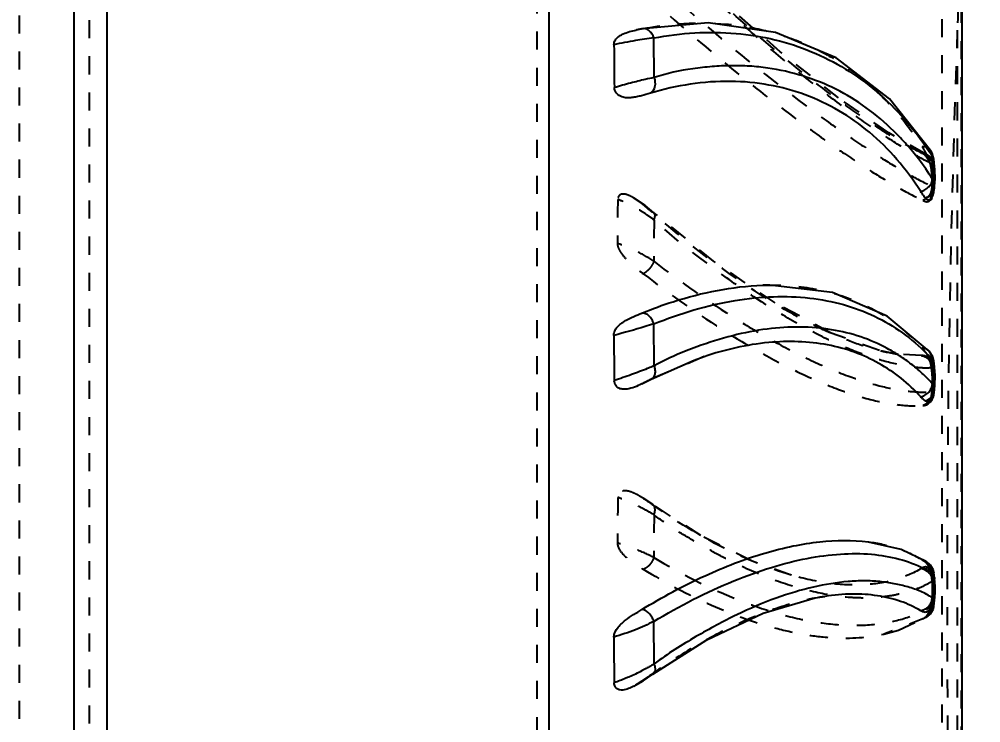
# Model space of a CAD drawing. Header units: millimetres. Extents: x 723 to 11228, y -2384 to 1578.
# Drawn here: x 1425 to 1512.1, y 225.4 to 289.1 of the extents above; entities that cross this region are included whole.
import ezdxf

# ---------------------------------------------------------------- set-up
doc = ezdxf.new("R2010")
doc.units = ezdxf.units.MM
doc.header["$LTSCALE"] = 16.335
doc.header["$PDMODE"] = 3
doc.header["$PDSIZE"] = 0.3125
doc.linetypes.add('HIDDEN', pattern=[0.2, 0.1, -0.1])
doc.layers.get('0').update_dxf_attribs({"linetype": 'CONTINUOUS'})
doc.layers.get('Defpoints').update_dxf_attribs({"linetype": 'CONTINUOUS'})
doc.layers.add('DEFAULT_2', color=8, linetype='HIDDEN')
doc.styles.get("Standard").update_dxf_attribs({"font": 'txt', "width": 0.8})
doc.dimstyles.new('ISO-25', dxfattribs={"dimtxt": 8, "dimasz": 8, "dimexe": 0, "dimexo": 0, "dimgap": 0, "dimtad": 1, "dimtxsty": 'Standard', "dimcen": 0, "dimclrd": 4, "dimclre": 4, "dimclrt": 6, "dimadec": 0, "dimazin": 0, "dimtfac": 1, "dimtofl": 0, "dimtmove": 0, "dimatfit": 3, "dimfxl": 0, "dimarcsym": 0})

# ---------------------------------------------------------------- blocks, each defined once
blk = doc.blocks.new('*D107')
at = {"color": 4, "lineweight": -2}
for p, q in [((1445.258, 346.262), (1914.518, 346.262)), ((1914.518, 338.262), (1914.518, 245.426)), ((1703.239, 237.426), (1914.518, 237.426))]:
    blk.add_line(p, q, dxfattribs=at)
at = {"color": 4}
for points in [[(1913.184, 338.262), (1915.851, 338.262), (1914.518, 346.262)], [(1913.184, 245.426), (1915.851, 245.426), (1914.518, 237.426)]]:
    blk.add_solid(points, dxfattribs=at)
at = {"layer": 'Defpoints', "color": 0}
for p in [(1445.258, 346.262), (1703.239, 237.426), (1914.518, 237.426)]:
    blk.add_point(p, dxfattribs=at)
at = {"color": 6, "insert": (1909.851, 281.412), "char_height": 8, "attachment_point": 5, "rotation": 90}
blk.add_mtext('108,84', dxfattribs=at)

msp = doc.modelspace()

# ---------------------------------------------------------------- linework, layer by layer
at = {"color": 7, "linetype": 'Continuous'}
for p, q in [((1429.968, 391.128), (1429.968, 81.107)), ((1433.004, 86.333), (1433.004, 385.832)), ((1473.025, 101.806), (1473.025, 373.047)), ((1510.443, 155.899), (1510.443, 318.953)), ((1487.446, 288.737), (1481.475, 288.202)), ((1481.475, 288.202), (1480.927, 288.089)), ((1481.475, 288.202), (1481.475, 288.202)), ((1482.533, 283.785), (1482.516, 287.37)), ((1507.579, 277.179), (1507.579, 277.179)), ((1507.712, 276.936), (1507.579, 277.179)), ((1507.873, 276.388), (1507.712, 276.936)), ((1507.973, 275.436), (1507.873, 276.388)), ((1507.928, 273.793), (1507.945, 273.92)), ((1482.533, 257.673), (1482.516, 261.475)), ((1507.459, 258.993), (1507.458, 258.993)), ((1507.772, 258.5), (1507.459, 258.993)), ((1507.876, 258.121), (1507.772, 258.5)), ((1507.876, 258.121), (1507.876, 258.122)), ((1507.905, 257.903), (1507.876, 258.121)), ((1507.991, 256.84), (1507.905, 257.903)), ((1481.413, 256.036), (1482.283, 256.469)), ((1482.283, 256.469), (1482.282, 256.468)), ((1507.972, 255.888), (1507.991, 256.84)), ((1507.817, 255.098), (1507.935, 255.519)), ((1507.935, 255.521), (1507.972, 255.888)), ((1507.935, 255.518), (1507.935, 255.521)), ((1507.187, 239.965), (1507.183, 239.968)), ((1507.589, 239.624), (1507.187, 239.965)), ((1507.832, 239.178), (1507.589, 239.624)), ((1507.877, 238.983), (1507.832, 239.178)), ((1507.977, 238.037), (1507.877, 238.983)), ((1507.877, 238.983), (1507.877, 238.983)), ((1507.991, 237.155), (1507.977, 238.037)), ((1507.938, 236.409), (1507.991, 237.155)), ((1507.581, 235.662), (1507.844, 236.054)), ((1507.844, 236.054), (1507.938, 236.41)), ((1507.938, 236.409), (1507.938, 236.409)), ((1482.533, 230.677), (1482.516, 234.529)), ((1482.427, 229.747), (1482.427, 229.747))]:
    msp.add_line(p, q, dxfattribs=at)
for points in [[(1507.579, 277.179), (1503.848, 281.857), (1499.036, 285.571), (1493.521, 287.879), (1487.446, 288.737)], [(1507.945, 273.92), (1507.994, 274.632), (1507.973, 275.436)], [(1507.664, 272.845), (1507.844, 273.451), (1507.872, 273.542)], [(1507.872, 273.542), (1507.914, 273.715), (1507.928, 273.793)], [(1507.458, 258.993), (1503.664, 262.185), (1498.701, 264.306), (1493.01, 264.983), (1492.373, 264.97)], [(1482.282, 256.469), (1486.181, 258.198), (1487.063, 258.509)], [(1507.623, 254.662), (1507.643, 254.708), (1507.79, 255.038), (1507.817, 255.098)], [(1507.186, 239.966), (1504.913, 241.031), (1501.946, 241.718)], [(1482.427, 229.747), (1487.322, 232.856), (1492.426, 235.275), (1497.137, 236.655), (1497.994, 236.801)], [(1507.457, 235.532), (1507.554, 235.634), (1507.579, 235.659)], [(1480.709, 228.681), (1481.544, 229.163), (1482.427, 229.747)]]:
    msp.add_lwpolyline(points, dxfattribs=at)
for centre, radius, start, end in [((1841.748, 287.916), 362.846, 180.18293, 180.7957), ((1483.419, 261.26), 28.771, 32.50705, 33.37198), ((1489.586, 263.428), 21.314, 31.52794, 37.52053), ((1506.822, 273.955), 1.118, 351.62959, 0.52859), ((1882.351, 261.648), 403.458, 180.1722, 180.75527), ((1494.806, 246.673), 17.341, 42.05428, 44.16603), ((1484.806, 255.513), 23.044, 6.45658, 6.91841), ((1502.147, 229.701), 10.775, 59.08765, 63.51963), ((1506.377, 236.82), 1.386, 335.78638, 345.27893), ((1888.661, 234.32), 409.77, 180.17217, 180.7503), ((1471.2, 250.022), 22.427, 293.96211, 297.18709)]:
    msp.add_arc(centre, radius, start, end, dxfattribs=at)
for points, knots in [([(1478.903, 286.757), (1478.902, 286.883), (1478.965, 287.124), (1479.182, 287.398), (1479.443, 287.594), (1479.818, 287.787), (1480.317, 287.95), (1480.723, 288.045), (1480.927, 288.089)], [0, 0, 0, 0, 0.145163, 0.274239, 0.397262, 0.51838, 0.759359, 1, 1, 1, 1]), ([(1482.516, 287.37), (1482.475, 287.501), (1482.364, 287.744), (1482.116, 288.034), (1481.809, 288.212), (1481.58, 288.222), (1481.475, 288.202)], [0, 0, 0, 0, 0.284303, 0.54643, 0.779794, 1, 1, 1, 1]), ([(1482.516, 287.37), (1484.956, 287.837), (1488.682, 288.076), (1493.469, 287.303), (1496.816, 286.218), (1499.929, 284.63), (1502.773, 282.561), (1505.316, 280.037), (1506.773, 278.108), (1507.446, 277.086)], [0, 0, 0, 0, 0.259925, 0.384008, 0.505671, 0.626458, 0.748043, 0.872054, 1, 1, 1, 1]), ([(1482.516, 287.37), (1481.956, 287.312), (1480.746, 287.13), (1479.548, 286.893), (1478.902, 286.757)], [0, 0, 0, 0, 0.460471, 1, 1, 1, 1]), ([(1506.491, 276.41), (1506.147, 276.858), (1505.429, 277.722), (1503.904, 279.331), (1501.824, 281.113), (1499.04, 282.803), (1496.026, 284.015), (1493.368, 284.615), (1491.178, 284.841), (1489.492, 284.88), (1487.777, 284.795), (1485.435, 284.533), (1483.673, 284.166), (1482.533, 283.785)], [0, 0, 0, 0, 0.063319, 0.125747, 0.24843, 0.36894, 0.489197, 0.610981, 0.672909, 0.73575, 0.799778, 0.865204, 1, 1, 1, 1]), ([(1482.533, 283.785), (1482.269, 283.73), (1481.556, 283.578), (1480.358, 283.273), (1479.426, 283.019), (1478.939, 282.877)], [0, 0, 0, 0, 0.21826, 0.589279, 1, 1, 1, 1]), ([(1482.533, 283.785), (1482.581, 283.648), (1482.635, 283.36), (1482.614, 282.849), (1482.406, 282.49), (1482.214, 282.377)], [0, 0, 0, 0, 0.284935, 0.564307, 1, 1, 1, 1]), ([(1506.694, 273.457), (1506.043, 274.477), (1504.628, 276.396), (1502.129, 278.879), (1499.323, 280.863), (1496.244, 282.315), (1492.934, 283.211), (1488.198, 283.653), (1484.561, 283.079), (1482.214, 282.376)], [0, 0, 0, 0, 0.129188, 0.253445, 0.37444, 0.49424, 0.614945, 0.738531, 1, 1, 1, 1]), ([(1482.214, 282.376), (1481.939, 282.294), (1481.526, 282.17), (1480.963, 282.032), (1480.527, 281.957), (1480.069, 281.937), (1479.585, 282.019), (1479.193, 282.252), (1478.982, 282.575), (1478.94, 282.777), (1478.939, 282.877)], [0, 0, 0, 0, 0.226614, 0.34125, 0.457327, 0.576191, 0.701387, 0.841597, 0.920916, 1, 1, 1, 1]), ([(1507.682, 276.721), (1507.693, 276.839), (1507.67, 277.003), (1507.599, 277.144), (1507.578, 277.178)], [0, 0, 0, 0, 0.747278, 1, 1, 1, 1]), ([(1507.873, 276.388), (1507.869, 276.417), (1507.837, 276.544), (1507.755, 276.652), (1507.682, 276.721)], [0, 0, 0, 0, 0.224046, 1, 1, 1, 1]), ([(1507.682, 276.721), (1507.69, 276.656), (1507.72, 276.4), (1507.746, 276.143), (1507.76, 275.952)], [0, 0, 0, 0, 0.256073, 1, 1, 1, 1]), ([(1507.76, 275.952), (1507.77, 275.826), (1507.798, 275.368), (1507.786, 274.906), (1507.754, 274.574)], [0, 0, 0, 0, 0.272984, 1, 1, 1, 1]), ([(1506.695, 273.457), (1506.827, 273.493), (1507.088, 273.611), (1507.426, 273.87), (1507.659, 274.205), (1507.742, 274.455), (1507.754, 274.574)], [0, 0, 0, 0, 0.254199, 0.523525, 0.778809, 1, 1, 1, 1]), ([(1507.94, 273.966), (1507.939, 274.018), (1507.922, 274.231), (1507.841, 274.439), (1507.754, 274.574)], [0, 0, 0, 0, 0.245355, 1, 1, 1, 1]), ([(1507.095, 272.906), (1507.272, 272.939), (1507.61, 273.077), (1507.822, 273.382), (1507.871, 273.542)], [0, 0, 0, 0, 0.518805, 1, 1, 1, 1]), ([(1507.095, 272.906), (1507.021, 272.983), (1506.884, 273.166), (1506.759, 273.356), (1506.694, 273.457)], [0, 0, 0, 0, 0.470221, 1, 1, 1, 1]), ([(1507.664, 272.845), (1507.646, 272.783), (1507.597, 272.69), (1507.481, 272.664), (1507.374, 272.685), (1507.24, 272.767), (1507.144, 272.855), (1507.095, 272.906)], [0, 0, 0, 0, 0.266483, 0.364703, 0.467269, 0.708011, 1, 1, 1, 1]), ([(1481.426, 262.454), (1482.358, 262.835), (1485.882, 264.126), (1489.626, 264.877), (1492.373, 264.971)], [0, 0, 0, 0, 0.268012, 1, 1, 1, 1]), ([(1482.516, 261.475), (1484.88, 262.434), (1488.478, 263.517), (1493.275, 264.014), (1496.586, 263.901), (1499.678, 263.313), (1502.52, 262.258), (1505.077, 260.746), (1506.563, 259.457), (1507.245, 258.756)], [0, 0, 0, 0, 0.289737, 0.421929, 0.54643, 0.664488, 0.777911, 0.888902, 1, 1, 1, 1]), ([(1478.894, 260.436), (1478.893, 260.601), (1478.987, 260.919), (1479.271, 261.284), (1479.603, 261.562), (1480.07, 261.857), (1480.683, 262.147), (1481.179, 262.354), (1481.426, 262.454)], [0, 0, 0, 0, 0.145972, 0.278387, 0.403809, 0.525774, 0.764644, 1, 1, 1, 1]), ([(1482.516, 261.475), (1482.472, 261.614), (1482.354, 261.877), (1482.095, 262.198), (1481.784, 262.423), (1481.539, 262.464), (1481.426, 262.454)], [0, 0, 0, 0, 0.279244, 0.545649, 0.783135, 1, 1, 1, 1]), ([(1482.516, 261.475), (1482.251, 261.392), (1481.05, 261.024), (1479.841, 260.681), (1478.893, 260.437)], [0, 0, 0, 0, 0.220987, 1, 1, 1, 1]), ([(1507.754, 256.029), (1507.464, 256.367), (1506.854, 257.003), (1505.851, 257.849), (1504.789, 258.598), (1503.293, 259.493), (1501.253, 260.386), (1498.589, 261.028), (1495.736, 261.256), (1492.72, 261.073), (1489.575, 260.451), (1487.48, 259.782), (1486.416, 259.396)], [0, 0, 0, 0, 0.058064, 0.114614, 0.170871, 0.227396, 0.341745, 0.459579, 0.583065, 0.713683, 0.852387, 1, 1, 1, 1]), ([(1506.692, 254.866), (1506.143, 255.471), (1504.956, 256.594), (1502.926, 257.964), (1500.678, 258.982), (1497.352, 259.876), (1492.673, 260.004), (1488.956, 259.142), (1487.064, 258.507)], [0, 0, 0, 0, 0.115913, 0.230447, 0.345805, 0.464191, 0.716885, 1, 1, 1, 1]), ([(1486.416, 259.396), (1486.091, 259.279), (1484.765, 258.78), (1483.47, 258.192), (1482.533, 257.673)], [0, 0, 0, 0, 0.243636, 1, 1, 1, 1]), ([(1507.682, 258.289), (1507.687, 258.351), (1507.683, 258.6), (1507.584, 258.854), (1507.459, 258.993)], [0, 0, 0, 0, 0.248864, 1, 1, 1, 1]), ([(1507.876, 258.122), (1507.871, 258.155), (1507.809, 258.228), (1507.731, 258.267), (1507.682, 258.289)], [0, 0, 0, 0, 0.381048, 1, 1, 1, 1]), ([(1507.703, 258.104), (1507.709, 258.054), (1507.731, 257.856), (1507.749, 257.657), (1507.76, 257.508)], [0, 0, 0, 0, 0.253397, 1, 1, 1, 1]), ([(1481.922, 257.426), (1481.452, 257.241), (1480.46, 256.861), (1479.457, 256.515), (1478.931, 256.335)], [0, 0, 0, 0, 0.476001, 1, 1, 1, 1]), ([(1482.533, 257.673), (1482.484, 257.653), (1482.281, 257.568), (1482.077, 257.487), (1481.922, 257.426)], [0, 0, 0, 0, 0.241899, 1, 1, 1, 1]), ([(1482.533, 257.673), (1482.576, 257.551), (1482.634, 257.304), (1482.625, 256.943), (1482.505, 256.645), (1482.359, 256.51), (1482.282, 256.469)], [0, 0, 0, 0, 0.292794, 0.569724, 0.803281, 1, 1, 1, 1]), ([(1507.76, 257.508), (1507.77, 257.378), (1507.799, 256.885), (1507.785, 256.391), (1507.754, 256.029)], [0, 0, 0, 0, 0.264065, 1, 1, 1, 1]), ([(1481.415, 256.032), (1481.203, 255.93), (1480.776, 255.737), (1480.208, 255.565), (1479.731, 255.541), (1479.358, 255.62), (1479.018, 255.881), (1478.933, 256.178), (1478.931, 256.33)], [0, 0, 0, 0, 0.236251, 0.47156, 0.590152, 0.712676, 0.847663, 1, 1, 1, 1]), ([(1506.692, 254.866), (1506.825, 254.894), (1507.09, 255.002), (1507.432, 255.268), (1507.663, 255.628), (1507.742, 255.898), (1507.754, 256.029)], [0, 0, 0, 0, 0.243079, 0.505351, 0.764397, 1, 1, 1, 1]), ([(1507.894, 255.814), (1507.886, 255.833), (1507.849, 255.91), (1507.798, 255.981), (1507.754, 256.029)], [0, 0, 0, 0, 0.239726, 1, 1, 1, 1]), ([(1507.935, 255.521), (1507.944, 255.594), (1507.936, 255.696), (1507.903, 255.79), (1507.894, 255.814)], [0, 0, 0, 0, 0.743042, 1, 1, 1, 1]), ([(1507.092, 254.509), (1507.018, 254.548), (1506.879, 254.665), (1506.757, 254.795), (1506.692, 254.866)], [0, 0, 0, 0, 0.465961, 1, 1, 1, 1]), ([(1507.092, 254.509), (1507.248, 254.548), (1507.546, 254.69), (1507.75, 254.953), (1507.816, 255.098)], [0, 0, 0, 0, 0.501223, 1, 1, 1, 1]), ([(1507.623, 254.663), (1507.597, 254.603), (1507.532, 254.502), (1507.378, 254.436), (1507.229, 254.449), (1507.138, 254.486), (1507.092, 254.509)], [0, 0, 0, 0, 0.308389, 0.537031, 0.75817, 1, 1, 1, 1]), ([(1481.422, 235.606), (1483.276, 236.726), (1486.882, 238.695), (1491.543, 240.494), (1495.065, 241.385), (1498.184, 241.887), (1500.493, 241.92), (1501.946, 241.736)], [0, 0, 0, 0, 0.298394, 0.564813, 0.685633, 0.79823, 1, 1, 1, 1]), ([(1482.516, 234.529), (1484.831, 235.924), (1488.324, 237.736), (1493.057, 239.45), (1496.302, 240.277), (1499.34, 240.691), (1502.145, 240.689), (1504.692, 240.271), (1506.243, 239.698), (1506.951, 239.345)], [0, 0, 0, 0, 0.313785, 0.454418, 0.583728, 0.701852, 0.809534, 0.908157, 1, 1, 1, 1]), ([(1507.641, 239.351), (1507.606, 239.477), (1507.496, 239.72), (1507.295, 239.897), (1507.185, 239.963)], [0, 0, 0, 0, 0.50598, 1, 1, 1, 1]), ([(1507.682, 238.945), (1507.684, 238.978), (1507.688, 239.114), (1507.669, 239.251), (1507.641, 239.351)], [0, 0, 0, 0, 0.243253, 1, 1, 1, 1]), ([(1507.877, 238.983), (1507.877, 238.978), (1507.856, 238.967), (1507.824, 238.961), (1507.76, 238.951), (1507.711, 238.947), (1507.682, 238.945)], [0, 0, 0, 0, 0.07435, 0.259186, 0.566586, 1, 1, 1, 1]), ([(1507.682, 238.945), (1507.69, 238.881), (1507.721, 238.629), (1507.746, 238.376), (1507.76, 238.186)], [0, 0, 0, 0, 0.251938, 1, 1, 1, 1]), ([(1507.754, 236.671), (1507.417, 236.891), (1506.695, 237.271), (1505.525, 237.673), (1504.283, 237.969), (1502.962, 238.158), (1501.564, 238.225), (1499.55, 238.137), (1496.855, 237.684), (1493.473, 236.669), (1490.569, 235.427), (1488.172, 234.196), (1486.301, 233.146), (1484.395, 231.995), (1483.149, 231.138), (1482.533, 230.677)], [0, 0, 0, 0, 0.04437, 0.089376, 0.136115, 0.184968, 0.236217, 0.290174, 0.406978, 0.536426, 0.678673, 0.754559, 0.83343, 0.915159, 1, 1, 1, 1]), ([(1507.76, 238.186), (1507.765, 238.123), (1507.782, 237.87), (1507.789, 237.617), (1507.788, 237.427)], [0, 0, 0, 0, 0.253239, 1, 1, 1, 1]), ([(1506.691, 235.499), (1506.111, 235.842), (1504.843, 236.423), (1502.74, 236.925), (1500.421, 237.062), (1498.82, 236.919), (1497.994, 236.795)], [0, 0, 0, 0, 0.225598, 0.463577, 0.720163, 1, 1, 1, 1]), ([(1507.788, 237.427), (1507.787, 237.364), (1507.783, 237.112), (1507.769, 236.859), (1507.754, 236.671)], [0, 0, 0, 0, 0.252306, 1, 1, 1, 1]), ([(1506.692, 235.513), (1506.787, 235.526), (1506.983, 235.584), (1507.254, 235.739), (1507.486, 235.964), (1507.597, 236.153), (1507.642, 236.251)], [0, 0, 0, 0, 0.231756, 0.482419, 0.740747, 1, 1, 1, 1]), ([(1507.718, 236.468), (1507.722, 236.485), (1507.739, 236.552), (1507.749, 236.62), (1507.754, 236.671)], [0, 0, 0, 0, 0.257047, 1, 1, 1, 1]), ([(1507.938, 236.41), (1507.944, 236.456), (1507.903, 236.572), (1507.81, 236.64), (1507.754, 236.671)], [0, 0, 0, 0, 0.42329, 1, 1, 1, 1]), ([(1478.891, 233.089), (1478.889, 233.424), (1479.153, 233.901), (1479.598, 234.358), (1480.065, 234.743), (1480.678, 235.15), (1481.175, 235.457), (1481.422, 235.606)], [0, 0, 0, 0, 0.273226, 0.40085, 0.524339, 0.764438, 1, 1, 1, 1]), ([(1482.516, 234.529), (1482.471, 234.666), (1482.348, 234.932), (1482.089, 235.266), (1481.787, 235.529), (1481.54, 235.612), (1481.422, 235.622)], [0, 0, 0, 0, 0.267518, 0.535221, 0.780771, 1, 1, 1, 1]), ([(1507.091, 235.352), (1507.023, 235.35), (1506.881, 235.392), (1506.756, 235.461), (1506.691, 235.499)], [0, 0, 0, 0, 0.476931, 1, 1, 1, 1]), ([(1507.092, 235.366), (1507.136, 235.38), (1507.315, 235.446), (1507.477, 235.557), (1507.578, 235.659)], [0, 0, 0, 0, 0.243665, 1, 1, 1, 1]), ([(1507.458, 235.52), (1507.439, 235.5), (1507.368, 235.433), (1507.279, 235.386), (1507.211, 235.368)], [0, 0, 0, 0, 0.280598, 1, 1, 1, 1]), ([(1482.516, 234.529), (1481.97, 234.252), (1480.78, 233.728), (1479.55, 233.305), (1478.891, 233.112)], [0, 0, 0, 0, 0.471304, 1, 1, 1, 1]), ([(1482.077, 230.41), (1482.026, 230.381), (1481.818, 230.266), (1481.607, 230.155), (1481.447, 230.073)], [0, 0, 0, 0, 0.244805, 1, 1, 1, 1]), ([(1482.533, 230.677), (1482.496, 230.654), (1482.345, 230.563), (1482.193, 230.475), (1482.077, 230.41)], [0, 0, 0, 0, 0.245192, 1, 1, 1, 1]), ([(1482.533, 230.677), (1482.567, 230.584), (1482.619, 230.4), (1482.634, 230.131), (1482.576, 229.9), (1482.479, 229.787), (1482.426, 229.749)], [0, 0, 0, 0, 0.297944, 0.571868, 0.803651, 1, 1, 1, 1]), ([(1480.309, 229.528), (1480.197, 229.478), (1479.741, 229.282), (1479.279, 229.1), (1478.929, 228.969)], [0, 0, 0, 0, 0.246081, 1, 1, 1, 1]), ([(1480.712, 228.67), (1480.553, 228.583), (1480.231, 228.427), (1479.796, 228.307), (1479.442, 228.315), (1479.179, 228.406), (1478.972, 228.634), (1478.931, 228.845), (1478.929, 228.955)], [0, 0, 0, 0, 0.245811, 0.48451, 0.602067, 0.721637, 0.852132, 1, 1, 1, 1])]:
    msp.add_open_spline(points, degree=3, knots=knots, dxfattribs=at)
msp.add_open_spline([(1507.211, 235.368), (1507.172, 235.358), (1507.132, 235.352), (1507.091, 235.352)], degree=3, dxfattribs=at)
at = {"layer": 'DEFAULT_2', "color": 8, "linetype": 'HIDDEN'}
for p, q in [((1425.029, 387.427), (1425.029, 87.425)), ((1431.392, 88.057), (1431.392, 386.796)), ((1471.933, 103.36), (1471.933, 371.493)), ((1508.603, 318.479), (1508.603, 156.374)), ((1510.362, 303.428), (1510.362, 171.425)), ((1481.475, 288.202), (1481.434, 288.193)), ((1510.002, 288.076), (1510.002, 186.776)), ((1506.763, 276.95), (1507.164, 276.849)), ((1507.164, 276.849), (1507.164, 276.848)), ((1507.565, 276.564), (1507.164, 276.848)), ((1507.85, 276.136), (1507.565, 276.564)), ((1507.939, 275.784), (1507.85, 276.136)), ((1507.895, 275.689), (1507.939, 275.784)), ((1507.939, 275.784), (1507.939, 275.785)), ((1507.996, 274.727), (1507.951, 275.662)), ((1507.994, 274.632), (1507.996, 274.727)), ((1507.865, 273.373), (1507.914, 273.715)), ((1507.872, 273.542), (1507.895, 273.643)), ((1507.895, 273.643), (1507.928, 273.793)), ((1507.929, 273.754), (1507.945, 273.92)), ((1507.549, 272.713), (1507.664, 272.885)), ((1507.664, 272.886), (1507.824, 273.217)), ((1507.683, 272.931), (1507.664, 272.845)), ((1507.664, 272.886), (1507.664, 272.885)), ((1507.742, 273.108), (1507.754, 273.125)), ((1507.754, 273.125), (1507.808, 273.207)), ((1507.808, 273.207), (1507.866, 273.375)), ((1507.824, 273.217), (1507.866, 273.375)), ((1507.866, 273.375), (1507.866, 273.375)), ((1482.521, 271.548), (1482.306, 271.62)), ((1482.522, 271.548), (1482.521, 271.548)), ((1482.533, 270.877), (1482.516, 267.143)), ((1506.764, 258.602), (1504.675, 258.713)), ((1487.063, 258.51), (1482.212, 256.433)), ((1507.218, 258.514), (1506.977, 258.589)), ((1507.564, 258.289), (1507.218, 258.514)), ((1507.83, 257.926), (1507.564, 258.289)), ((1507.94, 257.539), (1507.83, 257.926)), ((1507.94, 257.539), (1507.94, 257.539)), ((1507.993, 256.74), (1507.94, 257.539)), ((1507.817, 255.098), (1507.895, 255.366)), ((1507.874, 255.034), (1507.973, 255.873)), ((1507.895, 255.366), (1507.935, 255.518)), ((1507.721, 254.883), (1507.754, 254.893)), ((1507.754, 254.893), (1507.808, 254.91)), ((1507.808, 254.91), (1507.874, 255.035)), ((1507.847, 254.911), (1507.874, 255.035)), ((1507.874, 255.035), (1507.874, 255.035)), ((1507.225, 254.157), (1507.309, 254.211)), ((1482.427, 245.106), (1482.308, 245.164)), ((1482.427, 245.105), (1482.427, 245.106)), ((1482.533, 244.175), (1482.516, 240.323)), ((1507.183, 239.968), (1506.805, 240.099)), ((1507.561, 239.211), (1507.479, 239.296)), ((1507.579, 239.192), (1507.561, 239.211)), ((1507.853, 238.777), (1507.579, 239.192)), ((1507.808, 239.004), (1507.877, 238.983)), ((1507.938, 238.442), (1507.853, 238.777)), ((1507.895, 238.546), (1507.938, 238.443)), ((1507.991, 237.697), (1507.938, 238.443)), ((1507.938, 238.443), (1507.938, 238.443)), ((1507.977, 236.816), (1507.991, 237.697)), ((1507.877, 235.87), (1507.977, 236.816)), ((1507.895, 236.306), (1507.938, 236.409)), ((1507.187, 234.887), (1507.59, 235.23)), ((1507.59, 235.23), (1507.833, 235.679)), ((1507.754, 235.897), (1507.772, 235.88)), ((1507.772, 235.88), (1507.808, 235.848)), ((1507.808, 235.849), (1507.877, 235.869)), ((1507.833, 235.679), (1507.877, 235.869)), ((1507.877, 235.869), (1507.877, 235.869)), ((1507.186, 234.887), (1503.359, 233.379)), ((1507.187, 234.887), (1507.186, 234.887)), ((1482.427, 229.747), (1482.211, 229.67))]:
    msp.add_line(p, q, dxfattribs=at)
for points in [[(1493.971, 286.119), (1488.161, 291.209), (1482.58, 296.559)], [(1507.164, 276.849), (1503.791, 278.778), (1499.256, 281.934), (1493.971, 286.119)], [(1482.522, 271.548), (1481.718, 272.193), (1480.666, 272.895)], [(1493.5, 263.37), (1487.921, 267.167), (1482.521, 271.548)], [(1504.675, 258.705), (1502.948, 259.054), (1498.574, 260.649), (1493.5, 263.37)], [(1507.225, 254.155), (1507.36, 254.234), (1507.561, 254.405), (1507.732, 254.636), (1507.847, 254.911)], [(1482.427, 245.105), (1481.633, 245.634), (1481.216, 245.886)], [(1494.968, 238.719), (1491.426, 239.981), (1486.773, 242.308), (1482.427, 245.106)], [(1503.359, 233.38), (1504.68, 233.743), (1507.186, 234.887)]]:
    msp.add_lwpolyline(points, dxfattribs=at)
for centre, radius, start, end in [((1486.182, 263.731), 24.918, 100.98154, 102.17382), ((2885.338, 237.426), 1376.268, 177.890904, 182.109096), ((1642.927, 233.321), 141.727, 162.43582, 162.6828), ((1506.792, 275.536), 1.114, 7.92372, 11.89103), ((1860.163, 267.707), 380.95, 179.24088, 179.84009), ((1489.432, 285.295), 21.995, 325.90887, 326.35215), ((1506.706, 273.523), 1.147, 326.41002, 329.90198), ((1502.05, 274.435), 5.887, 347.96528, 349.56773), ((1501.774, 274.487), 6.168, 349.55954, 350.15451), ((1548.161, 238.539), 44.8, 154.25659, 154.8037), ((1498.421, 256.499), 9.533, 1.28038, 6.37447), ((1498.912, 256.522), 9.042, 355.42385, 1.20612), ((1499.116, 256.503), 8.837, 351.46684, 355.43811), ((1506.596, 255.243), 1.259, 317.96862, 331.27241), ((1506.597, 258.712), 3.99, 285.28162, 286.36805), ((1499.639, 256.422), 8.308, 349.51483, 350.3921), ((1499.499, 256.446), 8.45, 350.39053, 350.75172), ((1499.392, 256.463), 8.557, 350.75238, 351.45884), ((1888.598, 240.53), 409.379, 179.2681, 179.84403), ((1515.73, 292.041), 57.573, 234.5127, 234.65001), ((1513.682, 232.462), 8.793, 131.91654, 133.5514), ((1499.333, 237.552), 8.619, 5.94202, 6.62638), ((1499.129, 237.531), 8.825, 1.23789, 5.9377), ((1498.528, 237.531), 9.425, 355.52336, 1.16073), ((1497.487, 237.606), 10.469, 351.33813, 355.55733), ((1506.549, 236.201), 1.309, 318.57957, 331.48317), ((1513.722, 242.434), 8.851, 226.67485, 227.52147), ((1497.397, 237.619), 10.56, 350.35142, 351.34417)]:
    msp.add_arc(centre, radius, start, end, dxfattribs=at)
for points, knots in [([(1510.362, 303.428), (1510.362, 302.147), (1510.314, 299.587), (1510.22, 295.749), (1510.129, 291.911), (1510.05, 289.354), (1510.002, 288.076)], [0, 0, 0, 0, 0.250122, 0.500227, 0.750129, 1, 1, 1, 1]), ([(1506.762, 276.952), (1506.025, 277.312), (1504.45, 278.186), (1501.981, 279.769), (1499.217, 281.731), (1494.976, 284.989), (1489.217, 289.887), (1484.661, 294.212), (1482.303, 296.58)], [0, 0, 0, 0, 0.078166, 0.171526, 0.279533, 0.401332, 0.681355, 1, 1, 1, 1]), ([(1507.754, 275.953), (1507.389, 276.112), (1506.639, 276.501), (1505.049, 277.453), (1502.839, 278.864), (1499.985, 280.877), (1496.865, 283.272), (1493.498, 286.012), (1489.948, 289.096), (1486.258, 292.486), (1483.758, 294.85), (1482.533, 296.116)], [0, 0, 0, 0, 0.036807, 0.078139, 0.171657, 0.279533, 0.401424, 0.535881, 0.681543, 0.836783, 1, 1, 1, 1]), ([(1482.516, 292.663), (1484.977, 290.423), (1489.702, 286.327), (1495.623, 281.676), (1499.961, 278.573), (1502.791, 276.691), (1505.32, 275.159), (1506.929, 274.304), (1507.682, 273.947)], [0, 0, 0, 0, 0.317497, 0.596365, 0.718003, 0.826328, 0.920483, 1, 1, 1, 1]), ([(1481.553, 291.535), (1484.034, 289.275), (1488.795, 285.142), (1494.759, 280.45), (1499.124, 277.319), (1501.968, 275.423), (1504.506, 273.881), (1506.119, 273.021), (1506.873, 272.662)], [0, 0, 0, 0, 0.317981, 0.597075, 0.718719, 0.826925, 0.920877, 1, 1, 1, 1]), ([(1481.435, 288.193), (1483.931, 288.679), (1487.744, 288.932), (1492.638, 288.131), (1496.053, 287.004), (1499.222, 285.355), (1502.107, 283.205), (1504.676, 280.584), (1506.137, 278.582), (1506.809, 277.522)], [0, 0, 0, 0, 0.259968, 0.383922, 0.50541, 0.626052, 0.747586, 0.871748, 1, 1, 1, 1]), ([(1507.578, 277.178), (1507.541, 277.237), (1507.446, 277.347), (1507.189, 277.493), (1506.96, 277.529), (1506.809, 277.522)], [0, 0, 0, 0, 0.236795, 0.483827, 1, 1, 1, 1]), ([(1506.809, 277.522), (1506.846, 277.465), (1506.997, 277.223), (1507.14, 276.974), (1507.231, 276.777)], [0, 0, 0, 0, 0.238489, 1, 1, 1, 1]), ([(1507.177, 276.636), (1507.144, 276.674), (1507.024, 276.801), (1506.874, 276.897), (1506.762, 276.952)], [0, 0, 0, 0, 0.28644, 1, 1, 1, 1]), ([(1507.163, 276.846), (1507.247, 276.806), (1507.405, 276.702), (1507.645, 276.414), (1507.738, 276.137), (1507.754, 275.953)], [0, 0, 0, 0, 0.249404, 0.502362, 1, 1, 1, 1]), ([(1507.705, 275.413), (1507.675, 275.672), (1507.537, 276.109), (1507.297, 276.492), (1507.177, 276.636)], [0, 0, 0, 0, 0.581925, 1, 1, 1, 1]), ([(1507.178, 276.634), (1507.239, 276.607), (1507.477, 276.474), (1507.673, 276.263), (1507.768, 276.08)], [0, 0, 0, 0, 0.245187, 1, 1, 1, 1]), ([(1507.231, 276.777), (1507.318, 276.589), (1507.481, 276.175), (1507.592, 275.742), (1507.625, 275.508)], [0, 0, 0, 0, 0.467014, 1, 1, 1, 1]), ([(1507.808, 276.09), (1507.788, 276.158), (1507.665, 276.437), (1507.433, 276.663), (1507.231, 276.776)], [0, 0, 0, 0, 0.236568, 1, 1, 1, 1]), ([(1507.808, 276.09), (1507.821, 276.113), (1507.867, 276.206), (1507.883, 276.314), (1507.873, 276.388)], [0, 0, 0, 0, 0.267319, 1, 1, 1, 1]), ([(1507.625, 275.508), (1507.688, 275.053), (1507.768, 274.195), (1507.743, 273.329), (1507.683, 272.931)], [0, 0, 0, 0, 0.532807, 1, 1, 1, 1]), ([(1507.647, 272.968), (1507.719, 273.335), (1507.797, 274.153), (1507.755, 274.972), (1507.705, 275.413)], [0, 0, 0, 0, 0.456608, 1, 1, 1, 1]), ([(1507.682, 273.947), (1507.733, 274.265), (1507.81, 274.933), (1507.782, 275.605), (1507.754, 275.953)], [0, 0, 0, 0, 0.479993, 1, 1, 1, 1]), ([(1507.705, 275.412), (1507.722, 275.433), (1507.762, 275.485), (1507.833, 275.571), (1507.875, 275.648), (1507.895, 275.689)], [0, 0, 0, 0, 0.231887, 0.586205, 1, 1, 1, 1]), ([(1507.939, 275.785), (1507.935, 275.817), (1507.875, 275.89), (1507.8, 275.928), (1507.754, 275.953)], [0, 0, 0, 0, 0.380187, 1, 1, 1, 1]), ([(1507.768, 276.08), (1507.781, 276.055), (1507.83, 275.954), (1507.865, 275.847), (1507.882, 275.765)], [0, 0, 0, 0, 0.254785, 1, 1, 1, 1]), ([(1507.808, 276.09), (1507.879, 275.658), (1507.975, 274.843), (1507.951, 274.019), (1507.895, 273.643)], [0, 0, 0, 0, 0.534989, 1, 1, 1, 1]), ([(1507.952, 274.86), (1507.95, 274.928), (1507.94, 275.205), (1507.918, 275.482), (1507.895, 275.689)], [0, 0, 0, 0, 0.246322, 1, 1, 1, 1]), ([(1507.925, 274.003), (1507.931, 274.072), (1507.952, 274.357), (1507.956, 274.643), (1507.952, 274.86)], [0, 0, 0, 0, 0.242024, 1, 1, 1, 1]), ([(1507.682, 273.947), (1507.692, 273.816), (1507.665, 273.541), (1507.508, 273.154), (1507.23, 272.847), (1506.996, 272.706), (1506.875, 272.661)], [0, 0, 0, 0, 0.244069, 0.50318, 0.760384, 1, 1, 1, 1]), ([(1507.866, 273.375), (1507.884, 273.471), (1507.871, 273.687), (1507.755, 273.867), (1507.682, 273.947)], [0, 0, 0, 0, 0.471967, 1, 1, 1, 1]), ([(1507.683, 272.931), (1507.701, 272.993), (1507.77, 273.231), (1507.839, 273.468), (1507.895, 273.643)], [0, 0, 0, 0, 0.260878, 1, 1, 1, 1]), ([(1507.851, 273.432), (1507.859, 273.478), (1507.89, 273.667), (1507.912, 273.858), (1507.925, 274.003)], [0, 0, 0, 0, 0.241597, 1, 1, 1, 1]), ([(1482.533, 270.877), (1482.298, 271.06), (1481.799, 271.414), (1481.004, 271.904), (1480.15, 272.357), (1479.553, 272.625), (1479.248, 272.753)], [0, 0, 0, 0, 0.235744, 0.48287, 0.738641, 1, 1, 1, 1]), ([(1480.666, 272.896), (1480.535, 272.975), (1480.27, 273.116), (1479.863, 273.255), (1479.476, 273.228), (1479.276, 272.996), (1479.251, 272.837), (1479.249, 272.754)], [0, 0, 0, 0, 0.260417, 0.50749, 0.736368, 0.858611, 1, 1, 1, 1]), ([(1482.307, 271.62), (1482.044, 271.851), (1481.517, 272.301), (1480.96, 272.719), (1480.666, 272.896)], [0, 0, 0, 0, 0.50486, 1, 1, 1, 1]), ([(1506.873, 272.662), (1506.945, 272.628), (1507.082, 272.567), (1507.237, 272.534), (1507.307, 272.548)], [0, 0, 0, 0, 0.530095, 1, 1, 1, 1]), ([(1507.307, 272.548), (1507.352, 272.556), (1507.447, 272.595), (1507.518, 272.67), (1507.548, 272.715)], [0, 0, 0, 0, 0.459883, 1, 1, 1, 1]), ([(1507.548, 272.715), (1507.559, 272.731), (1507.605, 272.809), (1507.633, 272.898), (1507.647, 272.968)], [0, 0, 0, 0, 0.210237, 1, 1, 1, 1]), ([(1504.675, 258.706), (1503.948, 258.807), (1502.407, 259.146), (1500.02, 259.959), (1497.425, 261.107), (1493.544, 263.172), (1488.369, 266.586), (1484.365, 269.814), (1482.307, 271.62)], [0, 0, 0, 0, 0.084308, 0.180657, 0.289296, 0.410043, 0.685342, 1, 1, 1, 1]), ([(1482.533, 270.877), (1482.561, 270.945), (1482.6, 271.062), (1482.626, 271.228), (1482.623, 271.359), (1482.59, 271.469), (1482.546, 271.525), (1482.521, 271.547)], [0, 0, 0, 0, 0.310777, 0.520811, 0.704551, 0.860947, 1, 1, 1, 1]), ([(1507.754, 257.506), (1507.401, 257.467), (1506.653, 257.467), (1505.051, 257.679), (1502.832, 258.198), (1499.968, 259.242), (1496.841, 260.741), (1493.472, 262.66), (1489.921, 265.015), (1486.231, 267.773), (1483.748, 269.771), (1482.533, 270.877)], [0, 0, 0, 0, 0.036664, 0.076663, 0.166794, 0.271312, 0.390746, 0.524396, 0.671355, 0.830339, 1, 1, 1, 1]), ([(1479.213, 268.77), (1479.213, 268.604), (1479.311, 268.276), (1479.644, 267.726), (1480.177, 267.155), (1480.861, 266.564), (1481.326, 266.196), (1481.557, 266.017)], [0, 0, 0, 0, 0.134714, 0.267433, 0.520006, 0.762585, 1, 1, 1, 1]), ([(1482.516, 267.143), (1482.028, 267.475), (1480.957, 268.089), (1479.818, 268.563), (1479.213, 268.77)], [0, 0, 0, 0, 0.480106, 1, 1, 1, 1]), ([(1482.516, 267.143), (1482.475, 267.029), (1482.361, 266.798), (1482.137, 266.478), (1481.863, 266.21), (1481.659, 266.068), (1481.557, 266.017)], [0, 0, 0, 0, 0.2407, 0.509285, 0.772726, 1, 1, 1, 1]), ([(1482.516, 267.142), (1484.945, 265.264), (1488.583, 262.693), (1493.494, 259.797), (1496.839, 258.089), (1499.947, 256.775), (1502.787, 255.86), (1505.335, 255.347), (1506.944, 255.271), (1507.682, 255.318)], [0, 0, 0, 0, 0.326078, 0.472055, 0.605181, 0.724643, 0.830064, 0.921523, 1, 1, 1, 1]), ([(1481.557, 266.017), (1484.006, 264.12), (1487.671, 261.522), (1492.618, 258.596), (1495.986, 256.871), (1499.112, 255.543), (1501.967, 254.62), (1504.524, 254.104), (1506.137, 254.029), (1506.875, 254.078)], [0, 0, 0, 0, 0.326691, 0.472845, 0.606046, 0.7255, 0.830762, 0.921966, 1, 1, 1, 1]), ([(1492.373, 264.971), (1493.8, 265.02), (1496.581, 264.875), (1500.528, 263.829), (1504.009, 261.975), (1505.948, 260.245), (1506.806, 259.289)], [0, 0, 0, 0, 0.267521, 0.518134, 0.759288, 1, 1, 1, 1]), ([(1506.806, 259.289), (1506.843, 259.249), (1506.996, 259.076), (1507.139, 258.892), (1507.228, 258.739)], [0, 0, 0, 0, 0.236001, 1, 1, 1, 1]), ([(1507.458, 258.993), (1507.417, 259.039), (1507.234, 259.198), (1506.987, 259.28), (1506.806, 259.288)], [0, 0, 0, 0, 0.252871, 1, 1, 1, 1]), ([(1507.228, 258.739), (1507.318, 258.584), (1507.487, 258.22), (1507.593, 257.831), (1507.624, 257.611)], [0, 0, 0, 0, 0.44674, 1, 1, 1, 1]), ([(1507.808, 257.996), (1507.788, 258.071), (1507.67, 258.368), (1507.436, 258.617), (1507.228, 258.738)], [0, 0, 0, 0, 0.244386, 1, 1, 1, 1]), ([(1506.765, 258.601), (1507.018, 258.568), (1507.401, 258.359), (1507.674, 257.904), (1507.743, 257.638), (1507.754, 257.506)], [0, 0, 0, 0, 0.486231, 0.747527, 1, 1, 1, 1]), ([(1507.18, 258.506), (1507.164, 258.517), (1507.101, 258.555), (1507.03, 258.579), (1506.977, 258.59)], [0, 0, 0, 0, 0.268394, 1, 1, 1, 1]), ([(1507.705, 257.517), (1507.69, 257.649), (1507.607, 258.019), (1507.384, 258.365), (1507.18, 258.506)], [0, 0, 0, 0, 0.348628, 1, 1, 1, 1]), ([(1507.181, 258.505), (1507.304, 258.452), (1507.536, 258.299), (1507.705, 258.078), (1507.769, 257.955)], [0, 0, 0, 0, 0.492187, 1, 1, 1, 1]), ([(1507.769, 257.955), (1507.785, 257.923), (1507.844, 257.797), (1507.881, 257.661), (1507.895, 257.558)], [0, 0, 0, 0, 0.25516, 1, 1, 1, 1]), ([(1507.808, 257.996), (1507.819, 258.006), (1507.855, 258.038), (1507.88, 258.088), (1507.876, 258.121)], [0, 0, 0, 0, 0.311858, 1, 1, 1, 1]), ([(1507.808, 257.996), (1507.845, 257.77), (1507.963, 256.9), (1507.978, 256.011), (1507.895, 255.366)], [0, 0, 0, 0, 0.260416, 1, 1, 1, 1]), ([(1507.624, 257.611), (1507.688, 257.149), (1507.77, 256.241), (1507.739, 255.327), (1507.682, 254.889)], [0, 0, 0, 0, 0.513553, 1, 1, 1, 1]), ([(1507.647, 254.863), (1507.681, 255.065), (1507.794, 255.944), (1507.783, 256.84), (1507.705, 257.517)], [0, 0, 0, 0, 0.230601, 1, 1, 1, 1]), ([(1507.706, 257.517), (1507.722, 257.517), (1507.754, 257.519), (1507.803, 257.52), (1507.852, 257.529), (1507.881, 257.547), (1507.895, 257.558)], [0, 0, 0, 0, 0.244563, 0.48956, 0.735494, 1, 1, 1, 1]), ([(1507.94, 257.539), (1507.94, 257.534), (1507.92, 257.524), (1507.888, 257.518), (1507.827, 257.508), (1507.781, 257.506), (1507.754, 257.506)], [0, 0, 0, 0, 0.07787, 0.265247, 0.572959, 1, 1, 1, 1]), ([(1507.895, 257.558), (1507.905, 257.556), (1507.92, 257.553), (1507.936, 257.546), (1507.939, 257.542)], [0, 0, 0, 0, 0.650086, 1, 1, 1, 1]), ([(1507.682, 255.318), (1507.692, 255.186), (1507.666, 254.912), (1507.466, 254.419), (1507.122, 254.151), (1506.877, 254.077)], [0, 0, 0, 0, 0.252342, 0.513784, 1, 1, 1, 1]), ([(1507.682, 254.888), (1507.7, 254.931), (1507.768, 255.092), (1507.835, 255.253), (1507.895, 255.366)], [0, 0, 0, 0, 0.266847, 1, 1, 1, 1]), ([(1507.874, 255.035), (1507.882, 255.084), (1507.843, 255.211), (1507.741, 255.282), (1507.682, 255.318)], [0, 0, 0, 0, 0.416642, 1, 1, 1, 1]), ([(1507.309, 254.211), (1507.346, 254.24), (1507.523, 254.416), (1507.615, 254.666), (1507.647, 254.863)], [0, 0, 0, 0, 0.1915, 1, 1, 1, 1]), ([(1507.682, 254.889), (1507.679, 254.867), (1507.667, 254.79), (1507.646, 254.714), (1507.623, 254.663)], [0, 0, 0, 0, 0.283667, 1, 1, 1, 1]), ([(1506.875, 254.078), (1506.965, 254.084), (1507.086, 254.098), (1507.198, 254.142), (1507.225, 254.156)], [0, 0, 0, 0, 0.744793, 1, 1, 1, 1]), ([(1481.215, 245.885), (1481.044, 245.985), (1480.699, 246.17), (1480.237, 246.337), (1479.855, 246.372), (1479.562, 246.318), (1479.307, 246.105), (1479.256, 245.877), (1479.254, 245.76)], [0, 0, 0, 0, 0.248212, 0.489846, 0.608045, 0.726343, 0.853199, 1, 1, 1, 1]), ([(1482.533, 244.175), (1482.295, 244.321), (1481.792, 244.605), (1481, 245.011), (1480.148, 245.402), (1479.557, 245.643), (1479.254, 245.761)], [0, 0, 0, 0, 0.229274, 0.474593, 0.732711, 1, 1, 1, 1]), ([(1482.308, 245.162), (1482.041, 245.353), (1481.681, 245.601), (1481.309, 245.83), (1481.215, 245.885)], [0, 0, 0, 0, 0.751114, 1, 1, 1, 1]), ([(1494.969, 238.723), (1492.873, 239.327), (1488.498, 241.143), (1484.479, 243.622), (1482.42, 245.082)], [0, 0, 0, 0, 0.463443, 1, 1, 1, 1]), ([(1482.533, 244.175), (1482.568, 244.269), (1482.617, 244.455), (1482.634, 244.724), (1482.574, 244.954), (1482.479, 245.066), (1482.427, 245.104)], [0, 0, 0, 0, 0.301426, 0.575638, 0.80484, 1, 1, 1, 1]), ([(1507.754, 238.181), (1507.417, 237.961), (1506.695, 237.582), (1505.525, 237.179), (1504.283, 236.883), (1502.962, 236.694), (1501.564, 236.627), (1499.55, 236.715), (1496.855, 237.169), (1493.473, 238.184), (1490.569, 239.426), (1488.172, 240.656), (1486.301, 241.706), (1484.395, 242.858), (1483.149, 243.715), (1482.533, 244.175)], [0, 0, 0, 0, 0.04437, 0.089376, 0.136115, 0.184968, 0.236217, 0.290174, 0.406978, 0.536426, 0.678673, 0.754559, 0.83343, 0.915159, 1, 1, 1, 1]), ([(1479.218, 241.645), (1479.216, 241.331), (1479.534, 240.752), (1480.177, 240.164), (1480.864, 239.681), (1481.327, 239.392), (1481.558, 239.252)], [0, 0, 0, 0, 0.273207, 0.524372, 0.764794, 1, 1, 1, 1]), ([(1482.516, 240.323), (1482.017, 240.577), (1480.933, 241.06), (1479.815, 241.457), (1479.217, 241.641)], [0, 0, 0, 0, 0.472126, 1, 1, 1, 1]), ([(1501.946, 241.736), (1502.826, 241.624), (1504.516, 241.259), (1506.095, 240.544), (1506.805, 240.116)], [0, 0, 0, 0, 0.517047, 1, 1, 1, 1]), ([(1482.516, 240.323), (1482.476, 240.202), (1482.366, 239.963), (1482.143, 239.642), (1481.868, 239.394), (1481.66, 239.279), (1481.558, 239.246)], [0, 0, 0, 0, 0.25653, 0.528379, 0.784028, 1, 1, 1, 1]), ([(1482.516, 240.323), (1484.928, 238.87), (1488.568, 236.993), (1493.499, 235.263), (1496.859, 234.465), (1499.989, 234.12), (1502.858, 234.228), (1505.44, 234.793), (1506.985, 235.49), (1507.682, 235.908)], [0, 0, 0, 0, 0.316786, 0.457921, 0.587065, 0.704458, 0.81107, 0.908648, 1, 1, 1, 1]), ([(1506.805, 240.116), (1506.841, 240.094), (1506.994, 239.999), (1507.139, 239.887), (1507.227, 239.782)], [0, 0, 0, 0, 0.236814, 1, 1, 1, 1]), ([(1507.227, 239.782), (1507.27, 239.729), (1507.468, 239.451), (1507.583, 239.115), (1507.623, 238.845)], [0, 0, 0, 0, 0.19968, 1, 1, 1, 1]), ([(1481.558, 239.252), (1483.554, 238.045), (1487.435, 235.965), (1492.446, 234.129), (1496.199, 233.303), (1499.473, 232.922), (1501.878, 233.05), (1503.359, 233.379)], [0, 0, 0, 0, 0.303496, 0.571308, 0.691477, 0.802624, 1, 1, 1, 1]), ([(1506.765, 239.33), (1506.016, 238.885), (1504.321, 238.173), (1501.468, 237.741), (1498.284, 237.913), (1496.101, 238.397), (1494.969, 238.723)], [0, 0, 0, 0, 0.215586, 0.448802, 0.708478, 1, 1, 1, 1]), ([(1507.181, 239.459), (1507.146, 239.464), (1506.997, 239.46), (1506.861, 239.388), (1506.765, 239.33)], [0, 0, 0, 0, 0.235578, 1, 1, 1, 1]), ([(1506.766, 239.326), (1507.023, 239.273), (1507.397, 239.042), (1507.672, 238.579), (1507.743, 238.312), (1507.754, 238.181)], [0, 0, 0, 0, 0.491878, 0.753205, 1, 1, 1, 1]), ([(1507.48, 239.299), (1507.457, 239.322), (1507.373, 239.399), (1507.262, 239.447), (1507.181, 239.459)], [0, 0, 0, 0, 0.28323, 1, 1, 1, 1]), ([(1507.182, 239.455), (1507.218, 239.441), (1507.363, 239.375), (1507.494, 239.278), (1507.578, 239.193)], [0, 0, 0, 0, 0.244501, 1, 1, 1, 1]), ([(1507.706, 238.745), (1507.698, 238.81), (1507.662, 239.007), (1507.573, 239.2), (1507.48, 239.299)], [0, 0, 0, 0, 0.324451, 1, 1, 1, 1]), ([(1507.623, 238.845), (1507.691, 238.391), (1507.771, 237.466), (1507.737, 236.537), (1507.682, 236.073)], [0, 0, 0, 0, 0.495658, 1, 1, 1, 1]), ([(1507.648, 235.991), (1507.681, 236.213), (1507.788, 237.126), (1507.788, 238.054), (1507.706, 238.745)], [0, 0, 0, 0, 0.243772, 1, 1, 1, 1]), ([(1507.707, 238.741), (1507.738, 238.703), (1507.78, 238.653), (1507.823, 238.605), (1507.834, 238.594)], [0, 0, 0, 0, 0.761421, 1, 1, 1, 1]), ([(1507.769, 238.933), (1507.785, 238.903), (1507.844, 238.78), (1507.881, 238.647), (1507.895, 238.546)], [0, 0, 0, 0, 0.254582, 1, 1, 1, 1]), ([(1507.808, 239.004), (1507.845, 238.783), (1507.969, 237.89), (1507.973, 236.979), (1507.895, 236.306)], [0, 0, 0, 0, 0.24851, 1, 1, 1, 1]), ([(1507.682, 235.908), (1507.73, 236.293), (1507.807, 237.05), (1507.783, 237.811), (1507.754, 238.181)], [0, 0, 0, 0, 0.511197, 1, 1, 1, 1]), ([(1507.938, 238.443), (1507.944, 238.396), (1507.903, 238.28), (1507.81, 238.212), (1507.754, 238.181)], [0, 0, 0, 0, 0.423292, 1, 1, 1, 1]), ([(1507.834, 238.594), (1507.839, 238.589), (1507.858, 238.572), (1507.879, 238.556), (1507.895, 238.546)], [0, 0, 0, 0, 0.273579, 1, 1, 1, 1]), ([(1497.994, 236.795), (1496.77, 236.611), (1494.208, 235.993), (1490.327, 234.485), (1486.255, 232.365), (1483.568, 230.622), (1482.211, 229.654)], [0, 0, 0, 0, 0.212709, 0.450679, 0.713655, 1, 1, 1, 1]), ([(1507.682, 236.073), (1507.674, 236.009), (1507.638, 235.812), (1507.55, 235.62), (1507.458, 235.52)], [0, 0, 0, 0, 0.323372, 1, 1, 1, 1]), ([(1507.581, 235.662), (1507.624, 235.706), (1507.778, 235.892), (1507.871, 236.128), (1507.895, 236.306)], [0, 0, 0, 0, 0.255166, 1, 1, 1, 1]), ([(1507.682, 236.085), (1507.718, 236.128), (1507.781, 236.208), (1507.855, 236.283), (1507.895, 236.306)], [0, 0, 0, 0, 0.550087, 1, 1, 1, 1]), ([(1507.682, 235.908), (1507.689, 235.81), (1507.678, 235.608), (1507.591, 235.319), (1507.425, 235.066), (1507.269, 234.94), (1507.185, 234.889)], [0, 0, 0, 0, 0.247929, 0.502658, 0.753945, 1, 1, 1, 1]), ([(1507.31, 235.135), (1507.347, 235.186), (1507.512, 235.446), (1507.612, 235.748), (1507.648, 235.991)], [0, 0, 0, 0, 0.20357, 1, 1, 1, 1]), ([(1507.877, 235.869), (1507.877, 235.874), (1507.856, 235.885), (1507.824, 235.892), (1507.76, 235.901), (1507.711, 235.905), (1507.682, 235.908)], [0, 0, 0, 0, 0.074349, 0.259184, 0.566585, 1, 1, 1, 1]), ([(1506.876, 234.762), (1506.914, 234.785), (1507.075, 234.888), (1507.224, 235.016), (1507.31, 235.135)], [0, 0, 0, 0, 0.23192, 1, 1, 1, 1]), ([(1482.211, 229.654), (1481.967, 229.48), (1481.478, 229.137), (1480.974, 228.812), (1480.712, 228.67)], [0, 0, 0, 0, 0.501424, 1, 1, 1, 1])]:
    msp.add_open_spline(points, degree=3, knots=knots, dxfattribs=at)
for points in [[(1507.661, 272.886), (1507.571, 272.75), (1507.448, 272.63), (1507.308, 272.547)], [(1507.808, 273.207), (1507.784, 273.117), (1507.746, 273.029), (1507.699, 272.947)], [(1506.977, 258.59), (1506.908, 258.603), (1506.835, 258.606), (1506.764, 258.602)], [(1482.212, 256.433), (1481.948, 256.297), (1481.683, 256.16), (1481.415, 256.032)], [(1507.682, 255.318), (1507.714, 255.554), (1507.742, 255.791), (1507.761, 256.029)], [(1507.531, 254.4), (1507.466, 254.328), (1507.392, 254.263), (1507.31, 254.21)], [(1507.808, 254.91), (1507.784, 254.815), (1507.747, 254.723), (1507.7, 254.638)], [(1507.808, 239.004), (1507.729, 239.313), (1507.504, 239.608), (1507.227, 239.766)], [(1507.579, 239.192), (1507.654, 239.116), (1507.719, 239.028), (1507.769, 238.933)], [(1507.531, 235.335), (1507.466, 235.261), (1507.392, 235.194), (1507.311, 235.139)], [(1507.808, 235.849), (1507.784, 235.754), (1507.746, 235.662), (1507.7, 235.576)]]:
    msp.add_open_spline(points, degree=3, dxfattribs=at)

# ---------------------------------------------------------------- dimensions: what is measured, and where the dimension line sits
dim = msp.add_linear_dim(base=(1914.518, 237.426), p1=(1445.258, 346.262), p2=(1703.239, 237.426), angle=90, dimstyle='ISO-25', override={"dimfxl": 1.25, "dimarcsym": 1})
dim.commit()
dim.dimension.update_dxf_attribs({"geometry": '*D107', "text_midpoint": (1914.518, 281.412), "dimtype": 160})

doc.saveas('drawing.dxf')
